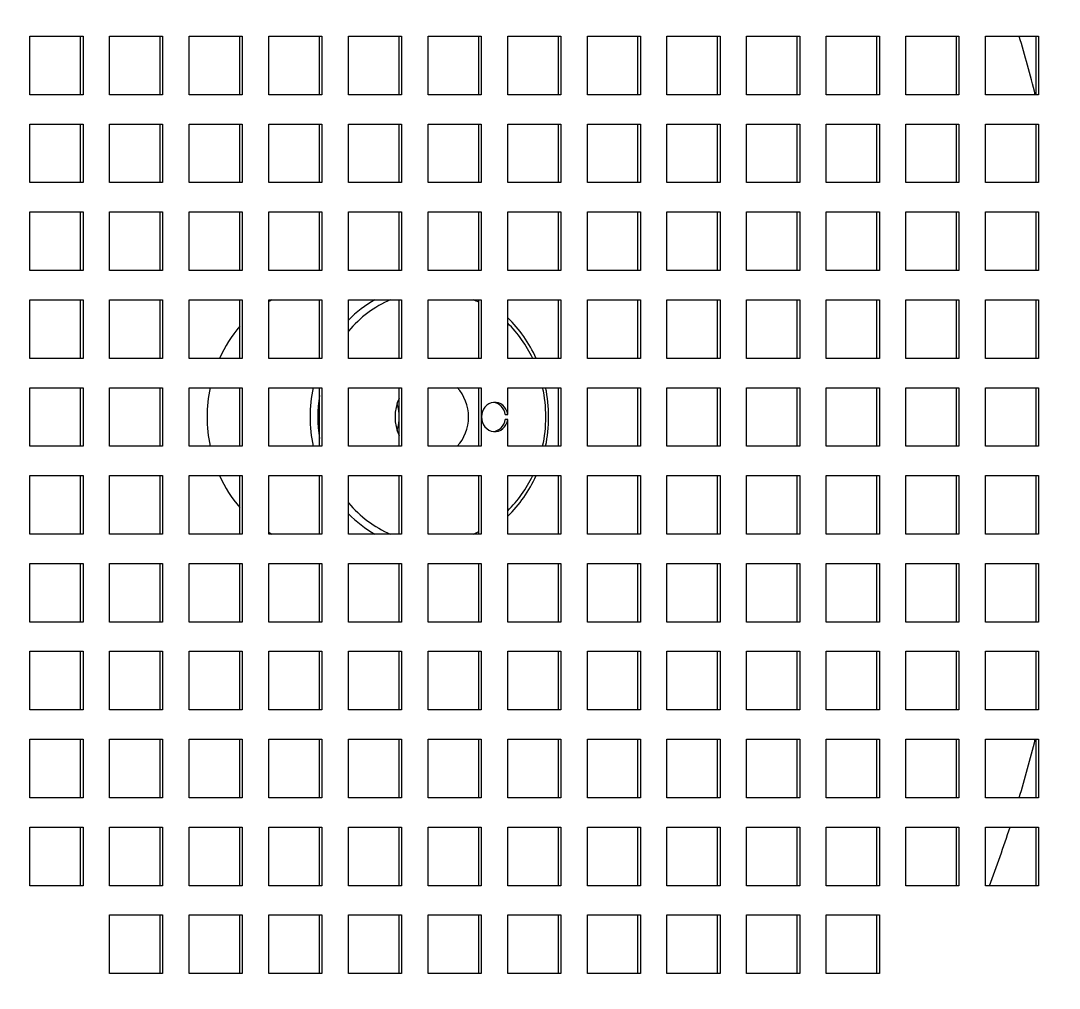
# Model space of a CAD drawing. Header units: millimetres. Extents: x -4172 to 126100, y -2 to 142133.
# Drawn here: x 100398.2 to 100575.4, y 43620.1 to 43785.2 of the extents above; entities that cross this region are included whole.
import ezdxf

# ---------------------------------------------------------------- set-up
doc = ezdxf.new("R2010")
doc.units = ezdxf.units.MM
doc.header["$LTSCALE"] = 100
doc.layers.add('Visible', color=7, linetype='Continuous', lineweight=25)

msp = doc.modelspace()

# ---------------------------------------------------------------- linework, layer by layer
at = {"layer": 'Visible'}
for p, q in [((100399.73, 43772.58), (100399.73, 43782.58)), ((100399.73, 43782.58), (100408.79, 43782.58)), ((100408.37, 43772.58), (100408.37, 43782.58)), ((100408.79, 43782.58), (100408.79, 43772.58)), ((100413.32, 43772.58), (100413.32, 43782.58)), ((100413.32, 43782.58), (100422.38, 43782.58)), ((100421.96, 43772.58), (100421.96, 43782.58)), ((100422.38, 43782.58), (100422.38, 43772.58)), ((100426.92, 43782.58), (100435.98, 43782.58)), ((100426.92, 43772.58), (100426.92, 43782.58)), ((100435.56, 43772.58), (100435.56, 43782.58)), ((100435.98, 43782.58), (100435.98, 43772.58)), ((100440.51, 43772.58), (100440.51, 43782.58)), ((100440.51, 43782.58), (100449.57, 43782.58)), ((100449.15, 43772.58), (100449.15, 43782.58)), ((100449.57, 43782.58), (100449.57, 43772.58)), ((100454.11, 43772.58), (100454.11, 43782.58)), ((100454.11, 43782.58), (100463.17, 43782.58)), ((100462.75, 43772.58), (100462.75, 43782.58)), ((100463.17, 43782.58), (100463.17, 43772.58)), ((100467.7, 43772.58), (100467.7, 43782.58)), ((100467.7, 43782.58), (100476.76, 43782.58)), ((100476.34, 43772.58), (100476.34, 43782.58)), ((100476.76, 43782.58), (100476.76, 43772.58)), ((100481.29, 43772.58), (100481.29, 43782.58)), ((100481.29, 43782.58), (100490.36, 43782.58)), ((100489.94, 43772.58), (100489.94, 43782.58)), ((100490.36, 43782.58), (100490.36, 43772.58)), ((100494.89, 43772.58), (100494.89, 43782.58)), ((100494.89, 43782.58), (100503.95, 43782.58)), ((100503.53, 43772.58), (100503.53, 43782.58)), ((100503.95, 43782.58), (100503.95, 43772.58)), ((100508.48, 43782.58), (100517.55, 43782.58)), ((100508.48, 43772.58), (100508.48, 43782.58)), ((100517.12, 43772.58), (100517.12, 43782.58)), ((100517.55, 43782.58), (100517.55, 43772.58)), ((100522.08, 43772.58), (100522.08, 43782.58)), ((100522.08, 43782.58), (100531.14, 43782.58)), ((100530.72, 43772.58), (100530.72, 43782.58)), ((100531.14, 43782.58), (100531.14, 43772.58)), ((100535.67, 43772.58), (100535.67, 43782.58)), ((100535.67, 43782.58), (100544.74, 43782.58)), ((100544.31, 43772.58), (100544.31, 43782.58)), ((100544.74, 43782.58), (100544.74, 43772.58)), ((100549.27, 43772.58), (100549.27, 43782.58)), ((100549.27, 43782.58), (100558.33, 43782.58)), ((100557.91, 43772.58), (100557.91, 43782.58)), ((100558.33, 43782.58), (100558.33, 43772.58)), ((100562.86, 43782.58), (100571.93, 43782.58)), ((100562.86, 43772.58), (100562.86, 43782.58)), ((100571.5, 43772.58), (100571.5, 43782.58)), ((100571.93, 43782.58), (100571.93, 43772.58)), ((100408.79, 43772.58), (100399.73, 43772.58)), ((100422.38, 43772.58), (100413.32, 43772.58)), ((100435.98, 43772.58), (100426.92, 43772.58)), ((100449.57, 43772.58), (100440.51, 43772.58)), ((100463.17, 43772.58), (100454.11, 43772.58)), ((100476.76, 43772.58), (100467.7, 43772.58)), ((100490.36, 43772.58), (100481.29, 43772.58)), ((100503.95, 43772.58), (100494.89, 43772.58)), ((100517.55, 43772.58), (100508.48, 43772.58)), ((100531.14, 43772.58), (100522.08, 43772.58)), ((100544.74, 43772.58), (100535.67, 43772.58)), ((100558.33, 43772.58), (100549.27, 43772.58)), ((100571.93, 43772.58), (100562.86, 43772.58)), ((100399.73, 43757.58), (100399.73, 43767.58)), ((100399.73, 43767.58), (100408.79, 43767.58)), ((100408.37, 43757.58), (100408.37, 43767.58)), ((100408.79, 43767.58), (100408.79, 43757.58)), ((100413.32, 43757.58), (100413.32, 43767.58)), ((100413.32, 43767.58), (100422.38, 43767.58)), ((100421.96, 43757.58), (100421.96, 43767.58)), ((100422.38, 43767.58), (100422.38, 43757.58)), ((100426.92, 43757.58), (100426.92, 43767.58)), ((100426.92, 43767.58), (100435.98, 43767.58)), ((100435.56, 43757.58), (100435.56, 43767.58)), ((100435.98, 43767.58), (100435.98, 43757.58)), ((100440.51, 43757.58), (100440.51, 43767.58)), ((100440.51, 43767.58), (100449.57, 43767.58)), ((100449.15, 43757.58), (100449.15, 43767.58)), ((100449.57, 43767.58), (100449.57, 43757.58)), ((100454.11, 43757.58), (100454.11, 43767.58)), ((100454.11, 43767.58), (100463.17, 43767.58)), ((100462.75, 43757.58), (100462.75, 43767.58)), ((100463.17, 43767.58), (100463.17, 43757.58)), ((100467.7, 43757.58), (100467.7, 43767.58)), ((100467.7, 43767.58), (100476.76, 43767.58)), ((100476.34, 43757.58), (100476.34, 43767.58)), ((100476.76, 43767.58), (100476.76, 43757.58)), ((100481.29, 43757.58), (100481.29, 43767.58)), ((100481.29, 43767.58), (100490.36, 43767.58)), ((100489.94, 43757.58), (100489.94, 43767.58)), ((100490.36, 43767.58), (100490.36, 43757.58)), ((100494.89, 43757.58), (100494.89, 43767.58)), ((100494.89, 43767.58), (100503.95, 43767.58)), ((100503.53, 43757.58), (100503.53, 43767.58)), ((100503.95, 43767.58), (100503.95, 43757.58)), ((100508.48, 43757.58), (100508.48, 43767.58)), ((100508.48, 43767.58), (100517.55, 43767.58)), ((100517.12, 43757.58), (100517.12, 43767.58)), ((100517.55, 43767.58), (100517.55, 43757.58)), ((100522.08, 43757.58), (100522.08, 43767.58)), ((100522.08, 43767.58), (100531.14, 43767.58)), ((100530.72, 43757.58), (100530.72, 43767.58)), ((100531.14, 43767.58), (100531.14, 43757.58)), ((100535.67, 43757.58), (100535.67, 43767.58)), ((100535.67, 43767.58), (100544.74, 43767.58)), ((100544.31, 43757.58), (100544.31, 43767.58)), ((100544.74, 43767.58), (100544.74, 43757.58)), ((100549.27, 43757.58), (100549.27, 43767.58)), ((100549.27, 43767.58), (100558.33, 43767.58)), ((100557.91, 43757.58), (100557.91, 43767.58)), ((100558.33, 43767.58), (100558.33, 43757.58)), ((100562.86, 43757.58), (100562.86, 43767.58)), ((100562.86, 43767.58), (100571.93, 43767.58)), ((100571.5, 43757.58), (100571.5, 43767.58)), ((100571.93, 43767.58), (100571.93, 43757.58)), ((100408.79, 43757.58), (100399.73, 43757.58)), ((100422.38, 43757.58), (100413.32, 43757.58)), ((100435.98, 43757.58), (100426.92, 43757.58)), ((100449.57, 43757.58), (100440.51, 43757.58)), ((100463.17, 43757.58), (100454.11, 43757.58)), ((100476.76, 43757.58), (100467.7, 43757.58)), ((100490.36, 43757.58), (100481.29, 43757.58)), ((100503.95, 43757.58), (100494.89, 43757.58)), ((100517.55, 43757.58), (100508.48, 43757.58)), ((100531.14, 43757.58), (100522.08, 43757.58)), ((100544.74, 43757.58), (100535.67, 43757.58)), ((100558.33, 43757.58), (100549.27, 43757.58)), ((100571.93, 43757.58), (100562.86, 43757.58)), ((100399.73, 43742.58), (100399.73, 43752.58)), ((100399.73, 43752.58), (100408.79, 43752.58)), ((100408.37, 43742.58), (100408.37, 43752.58)), ((100408.79, 43752.58), (100408.79, 43742.58)), ((100413.32, 43742.58), (100413.32, 43752.58)), ((100413.32, 43752.58), (100422.38, 43752.58)), ((100421.96, 43742.58), (100421.96, 43752.58)), ((100422.38, 43752.58), (100422.38, 43742.58)), ((100426.92, 43742.58), (100426.92, 43752.58)), ((100426.92, 43752.58), (100435.98, 43752.58)), ((100435.56, 43742.58), (100435.56, 43752.58)), ((100435.98, 43752.58), (100435.98, 43742.58)), ((100440.51, 43742.58), (100440.51, 43752.58)), ((100440.51, 43752.58), (100449.57, 43752.58)), ((100449.15, 43742.58), (100449.15, 43752.58)), ((100449.57, 43752.58), (100449.57, 43742.58)), ((100454.11, 43742.58), (100454.11, 43752.58)), ((100454.11, 43752.58), (100463.17, 43752.58)), ((100462.75, 43742.58), (100462.75, 43752.58)), ((100463.17, 43752.58), (100463.17, 43742.58)), ((100467.7, 43742.58), (100467.7, 43752.58)), ((100467.7, 43752.58), (100476.76, 43752.58)), ((100476.34, 43742.58), (100476.34, 43752.58)), ((100476.76, 43752.58), (100476.76, 43742.58)), ((100481.29, 43742.58), (100481.29, 43752.58)), ((100481.29, 43752.58), (100490.36, 43752.58)), ((100489.94, 43742.58), (100489.94, 43752.58)), ((100490.36, 43752.58), (100490.36, 43742.58)), ((100494.89, 43742.58), (100494.89, 43752.58)), ((100494.89, 43752.58), (100503.95, 43752.58)), ((100503.53, 43742.58), (100503.53, 43752.58)), ((100503.95, 43752.58), (100503.95, 43742.58)), ((100508.48, 43742.58), (100508.48, 43752.58)), ((100508.48, 43752.58), (100517.55, 43752.58)), ((100517.12, 43742.58), (100517.12, 43752.58)), ((100517.55, 43752.58), (100517.55, 43742.58)), ((100522.08, 43742.58), (100522.08, 43752.58)), ((100522.08, 43752.58), (100531.14, 43752.58)), ((100530.72, 43742.58), (100530.72, 43752.58)), ((100531.14, 43752.58), (100531.14, 43742.58)), ((100535.67, 43742.58), (100535.67, 43752.58)), ((100535.67, 43752.58), (100544.74, 43752.58)), ((100544.31, 43742.58), (100544.31, 43752.58)), ((100544.74, 43752.58), (100544.74, 43742.58)), ((100549.27, 43742.58), (100549.27, 43752.58)), ((100549.27, 43752.58), (100558.33, 43752.58)), ((100557.91, 43742.58), (100557.91, 43752.58)), ((100558.33, 43752.58), (100558.33, 43742.58)), ((100562.86, 43742.58), (100562.86, 43752.58)), ((100562.86, 43752.58), (100571.93, 43752.58)), ((100571.5, 43742.58), (100571.5, 43752.58)), ((100571.93, 43752.58), (100571.93, 43742.58)), ((100408.79, 43742.58), (100399.73, 43742.58)), ((100422.38, 43742.58), (100413.32, 43742.58)), ((100435.98, 43742.58), (100426.92, 43742.58)), ((100449.57, 43742.58), (100440.51, 43742.58)), ((100463.17, 43742.58), (100454.11, 43742.58)), ((100476.76, 43742.58), (100467.7, 43742.58)), ((100490.36, 43742.58), (100481.29, 43742.58)), ((100503.95, 43742.58), (100494.89, 43742.58)), ((100517.55, 43742.58), (100508.48, 43742.58)), ((100531.14, 43742.58), (100522.08, 43742.58)), ((100544.74, 43742.58), (100535.67, 43742.58)), ((100558.33, 43742.58), (100549.27, 43742.58)), ((100571.93, 43742.58), (100562.86, 43742.58)), ((100399.73, 43727.58), (100399.73, 43737.58)), ((100399.73, 43737.58), (100408.79, 43737.58)), ((100408.37, 43727.58), (100408.37, 43737.58)), ((100408.79, 43737.58), (100408.79, 43727.58)), ((100413.32, 43727.58), (100413.32, 43737.58)), ((100413.32, 43737.58), (100422.38, 43737.58)), ((100421.96, 43727.58), (100421.96, 43737.58)), ((100422.38, 43737.58), (100422.38, 43727.58)), ((100426.92, 43727.58), (100426.92, 43737.58)), ((100426.92, 43737.58), (100435.98, 43737.58)), ((100435.56, 43727.58), (100435.56, 43737.58)), ((100435.98, 43737.58), (100435.98, 43727.58)), ((100440.51, 43727.58), (100440.51, 43737.58)), ((100440.51, 43737.58), (100449.57, 43737.58)), ((100449.15, 43727.58), (100449.15, 43737.58)), ((100449.57, 43737.58), (100449.57, 43727.58)), ((100454.11, 43727.58), (100454.11, 43737.58)), ((100454.11, 43737.58), (100463.17, 43737.58)), ((100462.75, 43727.58), (100462.75, 43737.58)), ((100463.17, 43737.58), (100463.17, 43727.58)), ((100467.7, 43727.58), (100467.7, 43737.58)), ((100467.7, 43737.58), (100476.76, 43737.58)), ((100476.34, 43727.58), (100476.34, 43737.58)), ((100476.76, 43737.58), (100476.76, 43727.58)), ((100481.29, 43727.58), (100481.29, 43737.58)), ((100481.29, 43737.58), (100490.36, 43737.58)), ((100489.94, 43727.58), (100489.94, 43737.58)), ((100490.36, 43737.58), (100490.36, 43727.58)), ((100494.89, 43727.58), (100494.89, 43737.58)), ((100494.89, 43737.58), (100503.95, 43737.58)), ((100503.53, 43727.58), (100503.53, 43737.58)), ((100503.95, 43737.58), (100503.95, 43727.58)), ((100508.48, 43727.58), (100508.48, 43737.58)), ((100508.48, 43737.58), (100517.55, 43737.58)), ((100517.12, 43727.58), (100517.12, 43737.58)), ((100517.55, 43737.58), (100517.55, 43727.58)), ((100522.08, 43727.58), (100522.08, 43737.58)), ((100522.08, 43737.58), (100531.14, 43737.58)), ((100530.72, 43727.58), (100530.72, 43737.58)), ((100531.14, 43737.58), (100531.14, 43727.58)), ((100535.67, 43727.58), (100535.67, 43737.58)), ((100535.67, 43737.58), (100544.74, 43737.58)), ((100544.31, 43727.58), (100544.31, 43737.58)), ((100544.74, 43737.58), (100544.74, 43727.58)), ((100549.27, 43727.58), (100549.27, 43737.58)), ((100549.27, 43737.58), (100558.33, 43737.58)), ((100557.91, 43727.58), (100557.91, 43737.58)), ((100558.33, 43737.58), (100558.33, 43727.58)), ((100562.86, 43727.58), (100562.86, 43737.58)), ((100562.86, 43737.58), (100571.93, 43737.58)), ((100571.5, 43727.58), (100571.5, 43737.58)), ((100571.93, 43737.58), (100571.93, 43727.58)), ((100408.79, 43727.58), (100399.73, 43727.58)), ((100422.38, 43727.58), (100413.32, 43727.58)), ((100435.98, 43727.58), (100426.92, 43727.58)), ((100449.57, 43727.58), (100440.51, 43727.58)), ((100463.17, 43727.58), (100454.11, 43727.58)), ((100476.76, 43727.58), (100467.7, 43727.58)), ((100490.36, 43727.58), (100481.29, 43727.58)), ((100503.95, 43727.58), (100494.89, 43727.58)), ((100517.55, 43727.58), (100508.48, 43727.58)), ((100531.14, 43727.58), (100522.08, 43727.58)), ((100544.74, 43727.58), (100535.67, 43727.58)), ((100558.33, 43727.58), (100549.27, 43727.58)), ((100571.93, 43727.58), (100562.86, 43727.58)), ((100399.73, 43722.58), (100408.79, 43722.58)), ((100399.73, 43712.58), (100399.73, 43722.58)), ((100408.37, 43712.58), (100408.37, 43722.58)), ((100408.79, 43722.58), (100408.79, 43712.58)), ((100413.32, 43722.58), (100422.38, 43722.58)), ((100413.32, 43712.58), (100413.32, 43722.58)), ((100421.96, 43712.58), (100421.96, 43722.58)), ((100422.38, 43722.58), (100422.38, 43712.58)), ((100426.92, 43722.58), (100435.98, 43722.58)), ((100426.92, 43712.58), (100426.92, 43722.58)), ((100435.56, 43712.58), (100435.56, 43722.58)), ((100435.98, 43722.58), (100435.98, 43712.58)), ((100440.51, 43722.58), (100449.57, 43722.58)), ((100440.51, 43712.58), (100440.51, 43722.58)), ((100449.15, 43712.58), (100449.15, 43722.58)), ((100449.57, 43722.58), (100449.57, 43712.58)), ((100454.11, 43722.58), (100463.17, 43722.58)), ((100454.11, 43712.58), (100454.11, 43722.58)), ((100462.75, 43712.58), (100462.75, 43722.58)), ((100463.17, 43722.58), (100463.17, 43712.58)), ((100467.7, 43722.58), (100476.76, 43722.58)), ((100467.7, 43712.58), (100467.7, 43722.58)), ((100476.34, 43712.58), (100476.34, 43722.58)), ((100476.76, 43722.58), (100476.76, 43712.58)), ((100481.29, 43718.02), (100481.29, 43722.58)), ((100481.29, 43722.58), (100490.36, 43722.58)), ((100489.94, 43712.58), (100489.94, 43722.58)), ((100490.36, 43722.58), (100490.36, 43712.58)), ((100494.89, 43722.58), (100503.95, 43722.58)), ((100494.89, 43712.58), (100494.89, 43722.58)), ((100503.53, 43712.58), (100503.53, 43722.58)), ((100503.95, 43722.58), (100503.95, 43712.58)), ((100508.48, 43722.58), (100517.55, 43722.58)), ((100508.48, 43712.58), (100508.48, 43722.58)), ((100517.12, 43712.58), (100517.12, 43722.58)), ((100517.55, 43722.58), (100517.55, 43712.58)), ((100522.08, 43722.58), (100531.14, 43722.58)), ((100522.08, 43712.58), (100522.08, 43722.58)), ((100530.72, 43712.58), (100530.72, 43722.58)), ((100531.14, 43722.58), (100531.14, 43712.58)), ((100535.67, 43722.58), (100544.74, 43722.58)), ((100535.67, 43712.58), (100535.67, 43722.58)), ((100544.31, 43712.58), (100544.31, 43722.58)), ((100544.74, 43722.58), (100544.74, 43712.58)), ((100549.27, 43722.58), (100558.33, 43722.58)), ((100549.27, 43712.58), (100549.27, 43722.58)), ((100557.91, 43712.58), (100557.91, 43722.58)), ((100558.33, 43722.58), (100558.33, 43712.58)), ((100562.86, 43722.58), (100571.93, 43722.58)), ((100562.86, 43712.58), (100562.86, 43722.58)), ((100571.5, 43712.58), (100571.5, 43722.58)), ((100571.93, 43722.58), (100571.93, 43712.58)), ((100480.87, 43718.02), (100481.29, 43718.02)), ((100481.29, 43717.13), (100480.87, 43717.13)), ((100481.29, 43712.58), (100481.29, 43717.13)), ((100408.79, 43712.58), (100399.73, 43712.58)), ((100422.38, 43712.58), (100413.32, 43712.58)), ((100435.98, 43712.58), (100426.92, 43712.58)), ((100449.57, 43712.58), (100440.51, 43712.58)), ((100463.17, 43712.58), (100454.11, 43712.58)), ((100476.76, 43712.58), (100467.7, 43712.58)), ((100490.36, 43712.58), (100481.29, 43712.58)), ((100503.95, 43712.58), (100494.89, 43712.58)), ((100517.55, 43712.58), (100508.48, 43712.58)), ((100531.14, 43712.58), (100522.08, 43712.58)), ((100544.74, 43712.58), (100535.67, 43712.58)), ((100558.33, 43712.58), (100549.27, 43712.58)), ((100571.93, 43712.58), (100562.86, 43712.58)), ((100399.73, 43707.58), (100408.79, 43707.58)), ((100399.73, 43697.58), (100399.73, 43707.58)), ((100408.37, 43697.58), (100408.37, 43707.58)), ((100408.79, 43707.58), (100408.79, 43697.58)), ((100413.32, 43707.58), (100422.38, 43707.58)), ((100413.32, 43697.58), (100413.32, 43707.58)), ((100421.96, 43697.58), (100421.96, 43707.58)), ((100422.38, 43707.58), (100422.38, 43697.58)), ((100426.92, 43707.58), (100435.98, 43707.58)), ((100426.92, 43697.58), (100426.92, 43707.58)), ((100435.56, 43697.58), (100435.56, 43707.58)), ((100435.98, 43707.58), (100435.98, 43697.58)), ((100440.51, 43707.58), (100449.57, 43707.58)), ((100440.51, 43697.58), (100440.51, 43707.58)), ((100449.15, 43697.58), (100449.15, 43707.58)), ((100449.57, 43707.58), (100449.57, 43697.58)), ((100454.11, 43707.58), (100463.17, 43707.58)), ((100454.11, 43697.58), (100454.11, 43707.58)), ((100462.75, 43697.58), (100462.75, 43707.58)), ((100463.17, 43707.58), (100463.17, 43697.58)), ((100467.7, 43697.58), (100467.7, 43707.58)), ((100467.7, 43707.58), (100476.76, 43707.58)), ((100476.34, 43697.58), (100476.34, 43707.58)), ((100476.76, 43707.58), (100476.76, 43697.58)), ((100481.29, 43707.58), (100490.36, 43707.58)), ((100481.29, 43697.58), (100481.29, 43707.58)), ((100489.94, 43697.58), (100489.94, 43707.58)), ((100490.36, 43707.58), (100490.36, 43697.58)), ((100494.89, 43707.58), (100503.95, 43707.58)), ((100494.89, 43697.58), (100494.89, 43707.58)), ((100503.53, 43697.58), (100503.53, 43707.58)), ((100503.95, 43707.58), (100503.95, 43697.58)), ((100508.48, 43707.58), (100517.55, 43707.58)), ((100508.48, 43697.58), (100508.48, 43707.58)), ((100517.12, 43697.58), (100517.12, 43707.58)), ((100517.55, 43707.58), (100517.55, 43697.58)), ((100522.08, 43707.58), (100531.14, 43707.58)), ((100522.08, 43697.58), (100522.08, 43707.58)), ((100530.72, 43697.58), (100530.72, 43707.58)), ((100531.14, 43707.58), (100531.14, 43697.58)), ((100535.67, 43707.58), (100544.74, 43707.58)), ((100535.67, 43697.58), (100535.67, 43707.58)), ((100544.31, 43697.58), (100544.31, 43707.58)), ((100544.74, 43707.58), (100544.74, 43697.58)), ((100549.27, 43707.58), (100558.33, 43707.58)), ((100549.27, 43697.58), (100549.27, 43707.58)), ((100557.91, 43697.58), (100557.91, 43707.58)), ((100558.33, 43707.58), (100558.33, 43697.58)), ((100562.86, 43707.58), (100571.93, 43707.58)), ((100562.86, 43697.58), (100562.86, 43707.58)), ((100571.5, 43697.58), (100571.5, 43707.58)), ((100571.93, 43707.58), (100571.93, 43697.58)), ((100408.79, 43697.58), (100399.73, 43697.58)), ((100422.38, 43697.58), (100413.32, 43697.58)), ((100435.98, 43697.58), (100426.92, 43697.58)), ((100449.57, 43697.58), (100440.51, 43697.58)), ((100463.17, 43697.58), (100454.11, 43697.58)), ((100476.76, 43697.58), (100467.7, 43697.58)), ((100490.36, 43697.58), (100481.29, 43697.58)), ((100503.95, 43697.58), (100494.89, 43697.58)), ((100517.55, 43697.58), (100508.48, 43697.58)), ((100531.14, 43697.58), (100522.08, 43697.58)), ((100544.74, 43697.58), (100535.67, 43697.58)), ((100558.33, 43697.58), (100549.27, 43697.58)), ((100571.93, 43697.58), (100562.86, 43697.58)), ((100399.73, 43692.58), (100408.79, 43692.58)), ((100399.73, 43682.58), (100399.73, 43692.58)), ((100408.37, 43682.58), (100408.37, 43692.58)), ((100408.79, 43692.58), (100408.79, 43682.58)), ((100413.32, 43692.58), (100422.38, 43692.58)), ((100413.32, 43682.58), (100413.32, 43692.58)), ((100421.96, 43682.58), (100421.96, 43692.58)), ((100422.38, 43692.58), (100422.38, 43682.58)), ((100426.92, 43692.58), (100435.98, 43692.58)), ((100426.92, 43682.58), (100426.92, 43692.58)), ((100435.56, 43682.58), (100435.56, 43692.58)), ((100435.98, 43692.58), (100435.98, 43682.58)), ((100440.51, 43692.58), (100449.57, 43692.58)), ((100440.51, 43682.58), (100440.51, 43692.58)), ((100449.15, 43682.58), (100449.15, 43692.58)), ((100449.57, 43692.58), (100449.57, 43682.58)), ((100454.11, 43692.58), (100463.17, 43692.58)), ((100454.11, 43682.58), (100454.11, 43692.58)), ((100462.75, 43682.58), (100462.75, 43692.58)), ((100463.17, 43692.58), (100463.17, 43682.58)), ((100467.7, 43682.58), (100467.7, 43692.58)), ((100467.7, 43692.58), (100476.76, 43692.58)), ((100476.34, 43682.58), (100476.34, 43692.58)), ((100476.76, 43692.58), (100476.76, 43682.58)), ((100481.29, 43692.58), (100490.36, 43692.58)), ((100481.29, 43682.58), (100481.29, 43692.58)), ((100489.94, 43682.58), (100489.94, 43692.58)), ((100490.36, 43692.58), (100490.36, 43682.58)), ((100494.89, 43692.58), (100503.95, 43692.58)), ((100494.89, 43682.58), (100494.89, 43692.58)), ((100503.53, 43682.58), (100503.53, 43692.58)), ((100503.95, 43692.58), (100503.95, 43682.58)), ((100508.48, 43692.58), (100517.55, 43692.58)), ((100508.48, 43682.58), (100508.48, 43692.58)), ((100517.12, 43682.58), (100517.12, 43692.58)), ((100517.55, 43692.58), (100517.55, 43682.58)), ((100522.08, 43692.58), (100531.14, 43692.58)), ((100522.08, 43682.58), (100522.08, 43692.58)), ((100530.72, 43682.58), (100530.72, 43692.58)), ((100531.14, 43692.58), (100531.14, 43682.58)), ((100535.67, 43692.58), (100544.74, 43692.58)), ((100535.67, 43682.58), (100535.67, 43692.58)), ((100544.31, 43682.58), (100544.31, 43692.58)), ((100544.74, 43692.58), (100544.74, 43682.58)), ((100549.27, 43692.58), (100558.33, 43692.58)), ((100549.27, 43682.58), (100549.27, 43692.58)), ((100557.91, 43682.58), (100557.91, 43692.58)), ((100558.33, 43692.58), (100558.33, 43682.58)), ((100562.86, 43692.58), (100571.93, 43692.58)), ((100562.86, 43682.58), (100562.86, 43692.58)), ((100571.5, 43682.58), (100571.5, 43692.58)), ((100571.93, 43692.58), (100571.93, 43682.58)), ((100408.79, 43682.58), (100399.73, 43682.58)), ((100422.38, 43682.58), (100413.32, 43682.58)), ((100435.98, 43682.58), (100426.92, 43682.58)), ((100449.57, 43682.58), (100440.51, 43682.58)), ((100463.17, 43682.58), (100454.11, 43682.58)), ((100476.76, 43682.58), (100467.7, 43682.58)), ((100490.36, 43682.58), (100481.29, 43682.58)), ((100503.95, 43682.58), (100494.89, 43682.58)), ((100517.55, 43682.58), (100508.48, 43682.58)), ((100531.14, 43682.58), (100522.08, 43682.58)), ((100544.74, 43682.58), (100535.67, 43682.58)), ((100558.33, 43682.58), (100549.27, 43682.58)), ((100571.93, 43682.58), (100562.86, 43682.58)), ((100399.73, 43677.58), (100408.79, 43677.58)), ((100399.73, 43667.58), (100399.73, 43677.58)), ((100408.37, 43667.58), (100408.37, 43677.58)), ((100408.79, 43677.58), (100408.79, 43667.58)), ((100413.32, 43677.58), (100422.38, 43677.58)), ((100413.32, 43667.58), (100413.32, 43677.58)), ((100421.96, 43667.58), (100421.96, 43677.58)), ((100422.38, 43677.58), (100422.38, 43667.58)), ((100426.92, 43677.58), (100435.98, 43677.58)), ((100426.92, 43667.58), (100426.92, 43677.58)), ((100435.56, 43667.58), (100435.56, 43677.58)), ((100435.98, 43677.58), (100435.98, 43667.58)), ((100440.51, 43677.58), (100449.57, 43677.58)), ((100440.51, 43667.58), (100440.51, 43677.58)), ((100449.15, 43667.58), (100449.15, 43677.58)), ((100449.57, 43677.58), (100449.57, 43667.58)), ((100454.11, 43677.58), (100463.17, 43677.58)), ((100454.11, 43667.58), (100454.11, 43677.58)), ((100462.75, 43667.58), (100462.75, 43677.58)), ((100463.17, 43677.58), (100463.17, 43667.58)), ((100467.7, 43667.58), (100467.7, 43677.58)), ((100467.7, 43677.58), (100476.76, 43677.58)), ((100476.34, 43667.58), (100476.34, 43677.58)), ((100476.76, 43677.58), (100476.76, 43667.58)), ((100481.29, 43677.58), (100490.36, 43677.58)), ((100481.29, 43667.58), (100481.29, 43677.58)), ((100489.94, 43667.58), (100489.94, 43677.58)), ((100490.36, 43677.58), (100490.36, 43667.58)), ((100494.89, 43677.58), (100503.95, 43677.58)), ((100494.89, 43667.58), (100494.89, 43677.58)), ((100503.53, 43667.58), (100503.53, 43677.58)), ((100503.95, 43677.58), (100503.95, 43667.58)), ((100508.48, 43677.58), (100517.55, 43677.58)), ((100508.48, 43667.58), (100508.48, 43677.58)), ((100517.12, 43667.58), (100517.12, 43677.58)), ((100517.55, 43677.58), (100517.55, 43667.58)), ((100522.08, 43677.58), (100531.14, 43677.58)), ((100522.08, 43667.58), (100522.08, 43677.58)), ((100530.72, 43667.58), (100530.72, 43677.58)), ((100531.14, 43677.58), (100531.14, 43667.58)), ((100535.67, 43677.58), (100544.74, 43677.58)), ((100535.67, 43667.58), (100535.67, 43677.58)), ((100544.31, 43667.58), (100544.31, 43677.58)), ((100544.74, 43677.58), (100544.74, 43667.58)), ((100549.27, 43677.58), (100558.33, 43677.58)), ((100549.27, 43667.58), (100549.27, 43677.58)), ((100557.91, 43667.58), (100557.91, 43677.58)), ((100558.33, 43677.58), (100558.33, 43667.58)), ((100562.86, 43677.58), (100571.93, 43677.58)), ((100562.86, 43667.58), (100562.86, 43677.58)), ((100571.5, 43667.58), (100571.5, 43677.58)), ((100571.93, 43677.58), (100571.93, 43667.58)), ((100408.79, 43667.58), (100399.73, 43667.58)), ((100422.38, 43667.58), (100413.32, 43667.58)), ((100435.98, 43667.58), (100426.92, 43667.58)), ((100449.57, 43667.58), (100440.51, 43667.58)), ((100463.17, 43667.58), (100454.11, 43667.58)), ((100476.76, 43667.58), (100467.7, 43667.58)), ((100490.36, 43667.58), (100481.29, 43667.58)), ((100503.95, 43667.58), (100494.89, 43667.58)), ((100517.55, 43667.58), (100508.48, 43667.58)), ((100531.14, 43667.58), (100522.08, 43667.58)), ((100544.74, 43667.58), (100535.67, 43667.58)), ((100558.33, 43667.58), (100549.27, 43667.58)), ((100571.93, 43667.58), (100562.86, 43667.58)), ((100399.73, 43652.58), (100399.73, 43662.58)), ((100399.73, 43662.58), (100408.79, 43662.58)), ((100408.37, 43652.58), (100408.37, 43662.58)), ((100408.79, 43662.58), (100408.79, 43652.58)), ((100413.32, 43662.58), (100422.38, 43662.58)), ((100413.32, 43652.58), (100413.32, 43662.58)), ((100421.96, 43652.58), (100421.96, 43662.58)), ((100422.38, 43662.58), (100422.38, 43652.58)), ((100426.92, 43662.58), (100435.98, 43662.58)), ((100426.92, 43652.58), (100426.92, 43662.58)), ((100435.56, 43652.58), (100435.56, 43662.58)), ((100435.98, 43662.58), (100435.98, 43652.58)), ((100440.51, 43662.58), (100449.57, 43662.58)), ((100440.51, 43652.58), (100440.51, 43662.58)), ((100449.15, 43652.58), (100449.15, 43662.58)), ((100449.57, 43662.58), (100449.57, 43652.58)), ((100454.11, 43652.58), (100454.11, 43662.58)), ((100454.11, 43662.58), (100463.17, 43662.58)), ((100462.75, 43652.58), (100462.75, 43662.58)), ((100463.17, 43662.58), (100463.17, 43652.58)), ((100467.7, 43662.58), (100476.76, 43662.58)), ((100467.7, 43652.58), (100467.7, 43662.58)), ((100476.34, 43652.58), (100476.34, 43662.58)), ((100476.76, 43662.58), (100476.76, 43652.58)), ((100481.29, 43662.58), (100490.36, 43662.58)), ((100481.29, 43652.58), (100481.29, 43662.58)), ((100489.94, 43652.58), (100489.94, 43662.58)), ((100490.36, 43662.58), (100490.36, 43652.58)), ((100494.89, 43662.58), (100503.95, 43662.58)), ((100494.89, 43652.58), (100494.89, 43662.58)), ((100503.53, 43652.58), (100503.53, 43662.58)), ((100503.95, 43662.58), (100503.95, 43652.58)), ((100508.48, 43652.58), (100508.48, 43662.58)), ((100508.48, 43662.58), (100517.55, 43662.58)), ((100517.12, 43652.58), (100517.12, 43662.58)), ((100517.55, 43662.58), (100517.55, 43652.58)), ((100522.08, 43662.58), (100531.14, 43662.58)), ((100522.08, 43652.58), (100522.08, 43662.58)), ((100530.72, 43652.58), (100530.72, 43662.58)), ((100531.14, 43662.58), (100531.14, 43652.58)), ((100535.67, 43652.58), (100535.67, 43662.58)), ((100535.67, 43662.58), (100544.74, 43662.58)), ((100544.31, 43652.58), (100544.31, 43662.58)), ((100544.74, 43662.58), (100544.74, 43652.58)), ((100549.27, 43662.58), (100558.33, 43662.58)), ((100549.27, 43652.58), (100549.27, 43662.58)), ((100557.91, 43652.58), (100557.91, 43662.58)), ((100558.33, 43662.58), (100558.33, 43652.58)), ((100562.86, 43662.58), (100571.93, 43662.58)), ((100562.86, 43652.58), (100562.86, 43662.58)), ((100571.5, 43652.58), (100571.5, 43662.58)), ((100571.93, 43662.58), (100571.93, 43652.58)), ((100408.79, 43652.58), (100399.73, 43652.58)), ((100422.38, 43652.58), (100413.32, 43652.58)), ((100435.98, 43652.58), (100426.92, 43652.58)), ((100449.57, 43652.58), (100440.51, 43652.58)), ((100463.17, 43652.58), (100454.11, 43652.58)), ((100476.76, 43652.58), (100467.7, 43652.58)), ((100490.36, 43652.58), (100481.29, 43652.58)), ((100503.95, 43652.58), (100494.89, 43652.58)), ((100517.55, 43652.58), (100508.48, 43652.58)), ((100531.14, 43652.58), (100522.08, 43652.58)), ((100544.74, 43652.58), (100535.67, 43652.58)), ((100558.33, 43652.58), (100549.27, 43652.58)), ((100571.93, 43652.58), (100562.86, 43652.58)), ((100399.73, 43637.58), (100399.73, 43647.58)), ((100399.73, 43647.58), (100408.79, 43647.58)), ((100408.37, 43637.58), (100408.37, 43647.58)), ((100408.79, 43647.58), (100408.79, 43637.58)), ((100413.32, 43647.58), (100422.38, 43647.58)), ((100413.32, 43637.58), (100413.32, 43647.58)), ((100421.96, 43637.58), (100421.96, 43647.58)), ((100422.38, 43647.58), (100422.38, 43637.58)), ((100426.92, 43647.58), (100435.98, 43647.58)), ((100426.92, 43637.58), (100426.92, 43647.58)), ((100435.56, 43637.58), (100435.56, 43647.58)), ((100435.98, 43647.58), (100435.98, 43637.58)), ((100440.51, 43647.58), (100449.57, 43647.58)), ((100440.51, 43637.58), (100440.51, 43647.58)), ((100449.15, 43637.58), (100449.15, 43647.58)), ((100449.57, 43647.58), (100449.57, 43637.58)), ((100454.11, 43637.58), (100454.11, 43647.58)), ((100454.11, 43647.58), (100463.17, 43647.58)), ((100462.75, 43637.58), (100462.75, 43647.58)), ((100463.17, 43647.58), (100463.17, 43637.58)), ((100467.7, 43647.58), (100476.76, 43647.58)), ((100467.7, 43637.58), (100467.7, 43647.58)), ((100476.34, 43637.58), (100476.34, 43647.58)), ((100476.76, 43647.58), (100476.76, 43637.58)), ((100481.29, 43647.58), (100490.36, 43647.58)), ((100481.29, 43637.58), (100481.29, 43647.58)), ((100489.94, 43637.58), (100489.94, 43647.58)), ((100490.36, 43647.58), (100490.36, 43637.58)), ((100494.89, 43647.58), (100503.95, 43647.58)), ((100494.89, 43637.58), (100494.89, 43647.58)), ((100503.53, 43637.58), (100503.53, 43647.58)), ((100503.95, 43647.58), (100503.95, 43637.58)), ((100508.48, 43637.58), (100508.48, 43647.58)), ((100508.48, 43647.58), (100517.55, 43647.58)), ((100517.12, 43637.58), (100517.12, 43647.58)), ((100517.55, 43647.58), (100517.55, 43637.58)), ((100522.08, 43647.58), (100531.14, 43647.58)), ((100522.08, 43637.58), (100522.08, 43647.58)), ((100530.72, 43637.58), (100530.72, 43647.58)), ((100531.14, 43647.58), (100531.14, 43637.58)), ((100535.67, 43637.58), (100535.67, 43647.58)), ((100535.67, 43647.58), (100544.74, 43647.58)), ((100544.31, 43637.58), (100544.31, 43647.58)), ((100544.74, 43647.58), (100544.74, 43637.58)), ((100549.27, 43647.58), (100558.33, 43647.58)), ((100549.27, 43637.58), (100549.27, 43647.58)), ((100557.91, 43637.58), (100557.91, 43647.58)), ((100558.33, 43647.58), (100558.33, 43637.58)), ((100562.86, 43647.58), (100571.93, 43647.58)), ((100562.86, 43637.58), (100562.86, 43647.58)), ((100571.5, 43637.58), (100571.5, 43647.58)), ((100571.93, 43647.58), (100571.93, 43637.58)), ((100408.79, 43637.58), (100399.73, 43637.58)), ((100422.38, 43637.58), (100413.32, 43637.58)), ((100435.98, 43637.58), (100426.92, 43637.58)), ((100449.57, 43637.58), (100440.51, 43637.58)), ((100463.17, 43637.58), (100454.11, 43637.58)), ((100476.76, 43637.58), (100467.7, 43637.58)), ((100490.36, 43637.58), (100481.29, 43637.58)), ((100503.95, 43637.58), (100494.89, 43637.58)), ((100517.55, 43637.58), (100508.48, 43637.58)), ((100531.14, 43637.58), (100522.08, 43637.58)), ((100544.74, 43637.58), (100535.67, 43637.58)), ((100558.33, 43637.58), (100549.27, 43637.58)), ((100571.93, 43637.58), (100562.86, 43637.58)), ((100413.32, 43632.58), (100422.38, 43632.58)), ((100413.32, 43622.58), (100413.32, 43632.58)), ((100421.96, 43622.58), (100421.96, 43632.58)), ((100422.38, 43632.58), (100422.38, 43622.58)), ((100426.92, 43622.58), (100426.92, 43632.58)), ((100426.92, 43632.58), (100435.98, 43632.58)), ((100435.56, 43622.58), (100435.56, 43632.58)), ((100435.98, 43632.58), (100435.98, 43622.58)), ((100440.51, 43632.58), (100449.57, 43632.58)), ((100440.51, 43622.58), (100440.51, 43632.58)), ((100449.15, 43622.58), (100449.15, 43632.58)), ((100449.57, 43632.58), (100449.57, 43622.58)), ((100454.11, 43632.58), (100463.17, 43632.58)), ((100454.11, 43622.58), (100454.11, 43632.58)), ((100462.75, 43622.58), (100462.75, 43632.58)), ((100463.17, 43632.58), (100463.17, 43622.58)), ((100467.7, 43632.58), (100476.76, 43632.58)), ((100467.7, 43622.58), (100467.7, 43632.58)), ((100476.34, 43622.58), (100476.34, 43632.58)), ((100476.76, 43632.58), (100476.76, 43622.58)), ((100481.29, 43632.58), (100490.36, 43632.58)), ((100481.29, 43622.58), (100481.29, 43632.58)), ((100489.94, 43622.58), (100489.94, 43632.58)), ((100490.36, 43632.58), (100490.36, 43622.58)), ((100494.89, 43622.58), (100494.89, 43632.58)), ((100494.89, 43632.58), (100503.95, 43632.58)), ((100503.53, 43622.58), (100503.53, 43632.58)), ((100503.95, 43632.58), (100503.95, 43622.58)), ((100508.48, 43622.58), (100508.48, 43632.58)), ((100508.48, 43632.58), (100517.55, 43632.58)), ((100517.12, 43622.58), (100517.12, 43632.58)), ((100517.55, 43632.58), (100517.55, 43622.58)), ((100522.08, 43622.58), (100522.08, 43632.58)), ((100522.08, 43632.58), (100531.14, 43632.58)), ((100530.72, 43622.58), (100530.72, 43632.58)), ((100531.14, 43632.58), (100531.14, 43622.58)), ((100535.67, 43632.58), (100544.74, 43632.58)), ((100535.67, 43622.58), (100535.67, 43632.58)), ((100544.31, 43622.58), (100544.31, 43632.58)), ((100544.74, 43632.58), (100544.74, 43622.58)), ((100422.38, 43622.58), (100413.32, 43622.58)), ((100435.98, 43622.58), (100426.92, 43622.58)), ((100449.57, 43622.58), (100440.51, 43622.58)), ((100463.17, 43622.58), (100454.11, 43622.58)), ((100476.76, 43622.58), (100467.7, 43622.58)), ((100490.36, 43622.58), (100481.29, 43622.58)), ((100503.95, 43622.58), (100494.89, 43622.58)), ((100517.55, 43622.58), (100508.48, 43622.58)), ((100531.14, 43622.58), (100522.08, 43622.58)), ((100544.74, 43622.58), (100535.67, 43622.58))]:
    msp.add_line(p, q, dxfattribs=at)
for centre, major_axis, start_param, end_param in [((100372.63, 43717.58), (531.28, 0), 1.669607, 7.667492), ((100372.63, 43717.58), (525.76, 0), 1.622486, 7.735357), ((100390.67, 43717.58), (0, -206.82), 1.839963, 1.890494), ((100450.33, 43717.58), (0, 22.47), 0.473719, 0.50284), ((100468.33, 43717.58), (0, 21.47), 0.372788, 0.81962), ((100467.91, 43717.58), (0, -22.47), 3.615312, 3.886112), ((100468.33, 43717.58), (0, 21.47), 5.859038, 5.910397), ((100467.91, 43717.58), (0, 22.47), 5.173495, 5.56609), ((100450.33, 43717.58), (0, 22.47), 0.811228, 1.10969), ((100468.33, 43717.58), (0, -21.47), 2.055174, 2.412642), ((100450.33, 43717.58), (0, 22.47), 1.34645, 1.795143), ((100467.91, 43717.58), (0, -22.47), 4.488042, 4.936736), ((100468.33, 43717.58), (0, -6.92), 0.762944, 2.378648), ((100468.33, 43717.58), (0, -21.47), 1.335811, 1.805782), ((100467.91, 43717.58), (0, 22.47), 4.488042, 4.936736), ((100468.33, 43717.58), (0, 21.47), 1.399879, 1.741714), ((100468.33, 43717.58), (0, 6.92), 1.099097, 2.042496), ((100479.07, 43717.58), (0, -2.5), 1.749921, 7.674857), ((100478.64, 43717.58), (0, 2.5), 4.891514, 6.189788), ((100456.5, 43717.58), (0, 6.92), 4.793907, 5.049427), ((100456.5, 43717.58), (0, 6.92), 4.375351, 4.630871), ((100478.64, 43717.58), (0, -2.5), 0.093397, 1.391672), ((100450.33, 43717.58), (0, 22.47), 2.031902, 2.330364), ((100468.33, 43717.58), (0, -21.47), 0.72895, 1.086419), ((100467.91, 43717.58), (0, 22.47), 3.858688, 4.251283), ((100468.33, 43717.58), (0, -21.47), 5.463566, 5.910397), ((100467.91, 43717.58), (0, -22.47), 5.538666, 5.809466), ((100450.33, 43717.58), (0, 22.47), 2.638752, 2.667873), ((100468.33, 43717.58), (0, -21.47), 0.372788, 0.424148), ((100390.67, 43717.58), (0, -206.82), 1.251099, 1.301629), ((100390.67, 43717.58), (0, -206.82), 1.173632, 1.225522)]:
    msp.add_ellipse(centre, major_axis=major_axis, ratio=0.906308, start_param=start_param, end_param=end_param, dxfattribs=at)

doc.saveas('drawing.dxf')
